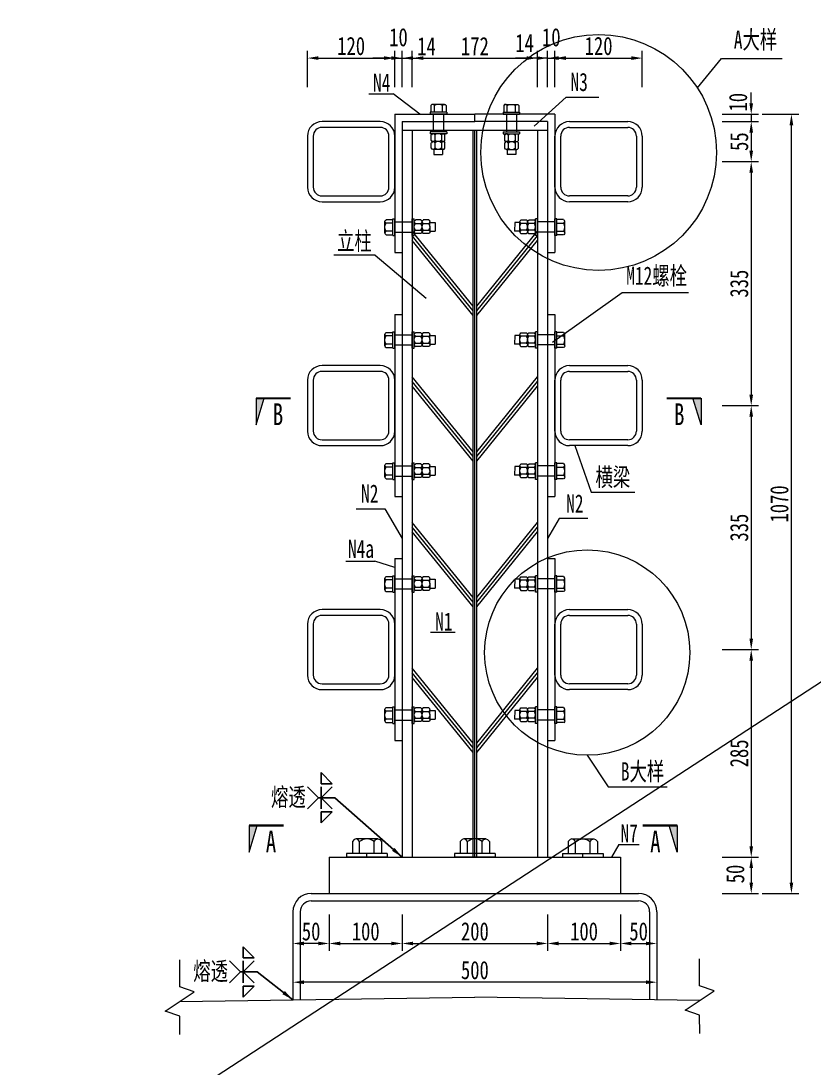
# Model space of a CAD drawing. Extents: x 98573 to 114325, y 0 to 100142.
# Drawn here: x 108116 to 109206, y 52742 to 54180 of the extents above; entities that cross this region are included whole.
import ezdxf
from ezdxf.enums import TextEntityAlignment as Align

# ---------------------------------------------------------------- set-up
doc = ezdxf.new("R2010")
doc.units = 0
doc.header["$MEASUREMENT"] = 0
doc.linetypes.add('DASHED', pattern=[0.75, 0.5, -0.25])
doc.layers.get('0').update_dxf_attribs({"lineweight": 13})
doc.layers.get('Defpoints').update_dxf_attribs({"color": 9, "lineweight": 5})
for name, color, linetype, lineweight in [('标注', 4, 'Continuous', 13), ('涪江 尺寸标注线', 4, 'Continuous', 13), ('涪江 钢板双线', 1, 'Continuous', 13), ('细线', 4, 'Continuous', 13), ('钢板双线', 1, 'Continuous', 13)]:
    doc.layers.add(name, color=color, linetype=linetype, lineweight=lineweight)
doc.layers.add('焊缝', color=7, linetype='Continuous')
doc.styles.get("Standard").update_dxf_attribs({"font": '仿宋_GB2312.ttf', "width": 0.75})
doc.dimstyles.new('0.1', dxfattribs={"dimscale": 0, "dimtxt": 2.5, "dimasz": 1.5, "dimexe": 1, "dimexo": 1, "dimgap": 0.4, "dimtad": 1, "dimdec": 1, "dimdsep": 46, "dimtxsty": 'Standard', "dimcen": 0.2, "dimclrd": 256, "dimclre": 256, "dimclrt": 256, "dimadec": 3, "dimazin": 2, "dimtfac": 1, "dimtdec": 1, "dimtmove": 2, "dimatfit": 3, "dimfxl": 4, "dimfxlon": 1, "dimtolj": 1, "dimtzin": 0, "dimlwd": -1, "dimlwe": -1, "dimarcsym": 0})

# ---------------------------------------------------------------- blocks, each defined once
blk = doc.blocks.new('m2')
at = {"layer": '钢板双线', "ltscale": 0.2}
for p, q in [((81098.7, 24802.8), (81096, 24802.8)), ((81098.7, 24802.8), (81098.7, 24780.1)), ((81074.4, 24797), (81067.4, 24797)), ((81122.7, 24798.2), (81098.7, 24798.2)), ((81074.5, 24785), (81067.5, 24785)), ((81098.7, 24780.1), (81096, 24780.1)), ((81122.7, 24784.2), (81098.7, 24784.2))]:
    blk.add_line(p, q, dxfattribs=at)
at = {"layer": '钢板双线'}
for p, q in [((81096, 24802.8), (81096, 24780.1)), ((81122.7, 24802.8), (81122.7, 24780.1)), ((81125.5, 24802.8), (81122.7, 24802.8)), ((81125.5, 24802.8), (81125.5, 24780.1)), ((81134.7, 24801.8), (81125.5, 24801.8)), ((81067.5, 24785), (81067.4, 24797)), ((81074.4, 24798), (81074.5, 24784)), ((81076.1, 24800.3), (81083.7, 24800.3)), ((81083.7, 24795.6), (81076.1, 24795.6)), ((81085.3, 24798), (81085.3, 24784)), ((81085.3, 24798), (81085.3, 24784)), ((81086.9, 24800.3), (81094.4, 24800.3)), ((81094.4, 24795.6), (81086.9, 24795.6)), ((81096, 24798), (81096.1, 24784)), ((81125.5, 24797.1), (81134.7, 24797.1)), ((81136.3, 24799.5), (81136.3, 24783.5)), ((81083.7, 24786.3), (81076.1, 24786.3)), ((81076.1, 24781.6), (81083.7, 24781.6)), ((81094.4, 24786.3), (81086.9, 24786.3)), ((81086.9, 24781.6), (81094.5, 24781.6)), ((81125.5, 24780.1), (81122.7, 24780.1)), ((81125.5, 24785.8), (81134.7, 24785.8)), ((81134.7, 24781.1), (81125.5, 24781.1))]:
    blk.add_line(p, q, dxfattribs=at)
for centre, major_axis, ratio, start_param, end_param in [((81121, 24799.5), (-15.4, 0), 0.341432, 2.680671, 3.602514), ((81089.8, 24791), (15.4, 0), 0.682865, 2.680671, 3.602514), ((81069.9, 24798), (15.4, 0), 0.341432, -0.460921, 0.460921), ((81100.6, 24791), (15.4, 0), 0.682865, 2.680671, 3.602514), ((81080.7, 24798), (15.4, 0), 0.341432, -0.460921, 0.460921), ((81089.8, 24784), (15.4, 0), 0.341432, 2.680671, 3.602514), ((81100.6, 24784), (15.4, 0), 0.341432, 2.680671, 3.602514)]:
    blk.add_ellipse(centre, major_axis=major_axis, ratio=ratio, start_param=start_param, end_param=end_param, dxfattribs=at)
at = {"layer": '钢板双线', "extrusion": (0, 0, -1)}
for centre, major_axis, ratio, start_param, end_param in [((81089.8, 24798), (-15.4, 0), 0.341432, -0.460921, 0.460921), ((81069.9, 24791), (-15.4, 0), 0.682865, 2.680671, 3.602514), ((81100.6, 24798), (-15.4, 0), 0.341432, -0.460921, 0.460921), ((81080.7, 24791), (-15.4, 0), 0.682865, 2.680671, 3.602514), ((81121, 24791.5), (15.4, 0), 0.829193, -0.460921, 0.460921), ((81069.9, 24784), (-15.4, 0), 0.341432, 2.680671, 3.602514), ((81080.7, 24784), (-15.4, 0), 0.341432, 2.680671, 3.602514), ((81121, 24783.5), (15.4, 0), 0.341432, -0.460921, 0.460921)]:
    blk.add_ellipse(centre, major_axis=major_axis, ratio=ratio, start_param=start_param, end_param=end_param, dxfattribs=at)
blk = doc.blocks.new('2')
blk.add_hatch(color=256).paths.add_polyline_path([(284.16, 510.9), (287.79, 509.77), (287.79, 510.9)])
for p, q in [((287.79, 510.9), (284.16, 510.9)), ((284.16, 510.9), (287.79, 509.77))]:
    blk.add_line(p, q)
at = {"const_width": 0.3}
blk.add_lwpolyline([(287.79, 506.15), (287.79, 510.9)], dxfattribs=at)
at = {"width": 0.7}
blk.add_attdef('A', text='', height=3.5, dxfattribs=at).set_placement((285.6, 507.89), align=Align.MIDDLE_CENTER)
blk = doc.blocks.new('*D576')
at = {"layer": 'Defpoints', "color": 0, "transparency": 16777216}
for p in [(108824.6, 54051.8), (108824.6, 54041.8), (109119.2, 54041.8)]:
    blk.add_point(p, dxfattribs=at)
at = {"layer": '标注', "color": 4, "transparency": 16777216}
for p, q in [((109119.2, 54066.8), (109119.2, 54081.8)), ((109119.2, 54051.8), (109119.2, 54041.8)), ((109119.2, 54026.8), (109119.2, 54011.8))]:
    blk.add_line(p, q, dxfattribs=at)
at = {"layer": '标注', "transparency": 16777216}
for p, q in [((109079.2, 54051.8), (109129.2, 54051.8)), ((109079.2, 54041.8), (109129.2, 54041.8))]:
    blk.add_line(p, q, dxfattribs=at)
at = {"layer": '标注', "color": 4, "transparency": 16777216}
for points in [[(109116.7, 54066.8), (109121.7, 54066.8), (109119.2, 54051.8)], [(109116.7, 54026.8), (109121.7, 54026.8), (109119.2, 54041.8)]]:
    blk.add_solid(points, dxfattribs=at)
at = {"layer": '标注', "transparency": 16777216, "insert": (109101.2, 54068.4), "char_height": 25, "attachment_point": 5, "rotation": 90}
blk.add_mtext('\\A1;10', dxfattribs=at)
blk = doc.blocks.new('*D424')
at = {"layer": 'Defpoints', "color": 0, "transparency": 16777216}
for p in [(108824.6, 54041.8), (108949.5, 53986.8), (109119.2, 53986.8)]:
    blk.add_point(p, dxfattribs=at)
at = {"layer": '标注', "transparency": 16777216}
for p, q in [((109079.2, 54041.8), (109129.2, 54041.8)), ((109079.2, 53986.8), (109129.2, 53986.8))]:
    blk.add_line(p, q, dxfattribs=at)
at = {"layer": '标注', "color": 4, "transparency": 16777216}
blk.add_line((109119.2, 54026.8), (109119.2, 54001.8), dxfattribs=at)
for points in [[(109116.7, 54026.8), (109121.7, 54026.8), (109119.2, 54041.8)], [(109116.7, 54001.8), (109121.7, 54001.8), (109119.2, 53986.8)]]:
    blk.add_solid(points, dxfattribs=at)
at = {"layer": '标注', "transparency": 16777216, "insert": (109102.7, 54014.3), "char_height": 25, "attachment_point": 5, "rotation": 90}
blk.add_mtext('\\A1;55', dxfattribs=at)
blk = doc.blocks.new('*D425')
at = {"layer": 'Defpoints', "color": 0, "transparency": 16777216}
for p in [(108949.5, 53986.8), (108949.5, 53651.8), (109119.2, 53651.8)]:
    blk.add_point(p, dxfattribs=at)
at = {"layer": '标注', "transparency": 16777216}
for p, q in [((109079.2, 53986.8), (109129.2, 53986.8)), ((109079.2, 53651.8), (109129.2, 53651.8))]:
    blk.add_line(p, q, dxfattribs=at)
at = {"layer": '标注', "color": 4, "transparency": 16777216}
blk.add_line((109119.2, 53971.8), (109119.2, 53666.8), dxfattribs=at)
for points in [[(109116.7, 53971.8), (109121.7, 53971.8), (109119.2, 53986.8)], [(109116.7, 53666.8), (109121.7, 53666.8), (109119.2, 53651.8)]]:
    blk.add_solid(points, dxfattribs=at)
at = {"layer": '标注', "transparency": 16777216, "insert": (109102.7, 53819.3), "char_height": 25, "attachment_point": 5, "rotation": 90}
blk.add_mtext('\\A1;335', dxfattribs=at)
blk = doc.blocks.new('*D426')
at = {"layer": 'Defpoints', "color": 0, "transparency": 16777216}
for p in [(108949.5, 53651.8), (108949.5, 53316.8), (109119.2, 53316.8)]:
    blk.add_point(p, dxfattribs=at)
at = {"layer": '标注', "transparency": 16777216}
for p, q in [((109079.2, 53651.8), (109129.2, 53651.8)), ((109079.2, 53316.8), (109129.2, 53316.8))]:
    blk.add_line(p, q, dxfattribs=at)
at = {"layer": '标注', "color": 4, "transparency": 16777216}
blk.add_line((109119.2, 53636.8), (109119.2, 53331.8), dxfattribs=at)
for points in [[(109116.7, 53636.8), (109121.7, 53636.8), (109119.2, 53651.8)], [(109116.7, 53331.8), (109121.7, 53331.8), (109119.2, 53316.8)]]:
    blk.add_solid(points, dxfattribs=at)
at = {"layer": '标注', "transparency": 16777216, "insert": (109102.7, 53484.3), "char_height": 25, "attachment_point": 5, "rotation": 90}
blk.add_mtext('\\A1;335', dxfattribs=at)
blk = doc.blocks.new('*D577')
at = {"layer": 'Defpoints', "color": 0, "transparency": 16777216}
for p in [(108949.5, 53316.8), (108908.7, 53031.8), (109119.2, 53031.8)]:
    blk.add_point(p, dxfattribs=at)
at = {"layer": '标注', "transparency": 16777216}
for p, q in [((109079.2, 53316.8), (109129.2, 53316.8)), ((109079.2, 53031.8), (109129.2, 53031.8))]:
    blk.add_line(p, q, dxfattribs=at)
at = {"layer": '标注', "color": 4, "transparency": 16777216}
blk.add_line((109119.2, 53301.8), (109119.2, 53046.8), dxfattribs=at)
for points in [[(109116.7, 53301.8), (109121.7, 53301.8), (109119.2, 53316.8)], [(109116.7, 53046.8), (109121.7, 53046.8), (109119.2, 53031.8)]]:
    blk.add_solid(points, dxfattribs=at)
at = {"layer": '标注', "transparency": 16777216, "insert": (109102.7, 53174.3), "char_height": 25, "attachment_point": 5, "rotation": 90}
blk.add_mtext('\\A1;285', dxfattribs=at)
blk = doc.blocks.new('*D578')
at = {"layer": 'Defpoints', "color": 0, "transparency": 16777216}
for p in [(108887.5, 53031.8), (108884.7, 52981.8), (109119.2, 52981.8)]:
    blk.add_point(p, dxfattribs=at)
at = {"layer": '标注', "transparency": 16777216}
for p, q in [((109079.2, 53031.8), (109129.2, 53031.8)), ((109079.2, 52981.8), (109129.2, 52981.8))]:
    blk.add_line(p, q, dxfattribs=at)
at = {"layer": '标注', "color": 4, "transparency": 16777216}
blk.add_line((109119.2, 53016.8), (109119.2, 52996.8), dxfattribs=at)
for points in [[(109116.7, 53016.8), (109121.7, 53016.8), (109119.2, 53031.8)], [(109116.7, 52996.8), (109121.7, 52996.8), (109119.2, 52981.8)]]:
    blk.add_solid(points, dxfattribs=at)
at = {"layer": '标注', "transparency": 16777216, "insert": (109097.3, 53008.7), "char_height": 25, "attachment_point": 5, "rotation": 90}
blk.add_mtext('\\A1;50', dxfattribs=at)
blk = doc.blocks.new('*D427')
at = {"layer": 'Defpoints', "color": 0, "transparency": 16777216}
for p in [(108539.5, 53001.8), (108639.5, 53001.8), (108639.5, 52913.3)]:
    blk.add_point(p, dxfattribs=at)
at = {"layer": '标注', "transparency": 16777216}
for p, q in [((108539.5, 52953.3), (108539.5, 52903.3)), ((108639.5, 52953.3), (108639.5, 52903.3))]:
    blk.add_line(p, q, dxfattribs=at)
at = {"layer": '标注', "color": 4, "transparency": 16777216}
blk.add_line((108554.5, 52913.3), (108624.5, 52913.3), dxfattribs=at)
for points in [[(108554.5, 52915.8), (108554.5, 52910.8), (108539.5, 52913.3)], [(108624.5, 52915.8), (108624.5, 52910.8), (108639.5, 52913.3)]]:
    blk.add_solid(points, dxfattribs=at)
at = {"layer": '标注', "transparency": 16777216, "insert": (108589.5, 52929.8), "char_height": 25, "attachment_point": 5}
blk.add_mtext('\\A1;100', dxfattribs=at)
blk = doc.blocks.new('*D428')
at = {"layer": 'Defpoints', "color": 0, "transparency": 16777216}
for p in [(108639.5, 53001.8), (108839.5, 53001.8), (108839.5, 52913.3)]:
    blk.add_point(p, dxfattribs=at)
at = {"layer": '标注', "transparency": 16777216}
for p, q in [((108639.5, 52953.3), (108639.5, 52903.3)), ((108839.5, 52953.3), (108839.5, 52903.3))]:
    blk.add_line(p, q, dxfattribs=at)
at = {"layer": '标注', "color": 4, "transparency": 16777216}
blk.add_line((108654.5, 52913.3), (108824.5, 52913.3), dxfattribs=at)
for points in [[(108654.5, 52915.8), (108654.5, 52910.8), (108639.5, 52913.3)], [(108824.5, 52915.8), (108824.5, 52910.8), (108839.5, 52913.3)]]:
    blk.add_solid(points, dxfattribs=at)
at = {"layer": '标注', "transparency": 16777216, "insert": (108739.5, 52929.8), "char_height": 25, "attachment_point": 5}
blk.add_mtext('\\A1;200', dxfattribs=at)
blk = doc.blocks.new('*D429')
at = {"layer": 'Defpoints', "color": 0, "transparency": 16777216}
for p in [(108839.5, 53001.8), (108939.5, 53001.8), (108939.5, 52913.3)]:
    blk.add_point(p, dxfattribs=at)
at = {"layer": '标注', "transparency": 16777216}
for p, q in [((108839.5, 52953.3), (108839.5, 52903.3)), ((108939.5, 52953.3), (108939.5, 52903.3))]:
    blk.add_line(p, q, dxfattribs=at)
at = {"layer": '标注', "color": 4, "transparency": 16777216}
blk.add_line((108854.5, 52913.3), (108924.5, 52913.3), dxfattribs=at)
for points in [[(108854.5, 52915.8), (108854.5, 52910.8), (108839.5, 52913.3)], [(108924.5, 52915.8), (108924.5, 52910.8), (108939.5, 52913.3)]]:
    blk.add_solid(points, dxfattribs=at)
at = {"layer": '标注', "transparency": 16777216, "insert": (108889.5, 52929.8), "char_height": 25, "attachment_point": 5}
blk.add_mtext('\\A1;100', dxfattribs=at)
blk = doc.blocks.new('*D430')
at = {"layer": 'Defpoints', "color": 0, "transparency": 16777216}
for p in [(108489.5, 52956.8), (108989.5, 52956.8), (108489.5, 52860.1)]:
    blk.add_point(p, dxfattribs=at)
at = {"layer": '标注', "transparency": 16777216}
for p, q in [((108489.5, 52900.1), (108489.5, 52850.1)), ((108989.5, 52900.1), (108989.5, 52850.1))]:
    blk.add_line(p, q, dxfattribs=at)
at = {"layer": '标注', "color": 4, "transparency": 16777216}
blk.add_line((108974.5, 52860.1), (108504.5, 52860.1), dxfattribs=at)
for points in [[(108504.5, 52862.6), (108504.5, 52857.6), (108489.5, 52860.1)], [(108974.5, 52862.6), (108974.5, 52857.6), (108989.5, 52860.1)]]:
    blk.add_solid(points, dxfattribs=at)
at = {"layer": '标注', "transparency": 16777216, "insert": (108739.5, 52876.6), "char_height": 25, "attachment_point": 5}
blk.add_mtext('\\A1;500', dxfattribs=at)
blk = doc.blocks.new('*D431')
at = {"layer": 'Defpoints', "color": 0, "transparency": 16777216}
for p in [(108629.5, 54129), (108509.5, 53995.6), (108629.5, 53995.6)]:
    blk.add_point(p, dxfattribs=at)
at = {"layer": '标注', "transparency": 16777216}
for p, q in [((108509.5, 54089), (108509.5, 54139)), ((108629.5, 54089), (108629.5, 54139))]:
    blk.add_line(p, q, dxfattribs=at)
at = {"layer": '标注', "color": 4, "transparency": 16777216}
blk.add_line((108524.5, 54129), (108614.5, 54129), dxfattribs=at)
for points in [[(108524.5, 54131.5), (108524.5, 54126.5), (108509.5, 54129)], [(108614.5, 54131.5), (108614.5, 54126.5), (108629.5, 54129)]]:
    blk.add_solid(points, dxfattribs=at)
at = {"layer": '标注', "transparency": 16777216, "insert": (108569.5, 54145.5), "char_height": 25, "attachment_point": 5}
blk.add_mtext('\\A1;120', dxfattribs=at)
blk = doc.blocks.new('*D432')
at = {"layer": 'Defpoints', "color": 0, "transparency": 16777216}
for p in [(108639.5, 54129), (108629.5, 53995.6), (108639.5, 53995.6)]:
    blk.add_point(p, dxfattribs=at)
at = {"layer": '标注', "transparency": 16777216}
for p, q in [((108629.5, 54089), (108629.5, 54139)), ((108639.5, 54089), (108639.5, 54139))]:
    blk.add_line(p, q, dxfattribs=at)
at = {"layer": '标注', "color": 4, "transparency": 16777216}
for p, q in [((108614.5, 54129), (108599.5, 54129)), ((108629.5, 54129), (108639.5, 54129)), ((108654.5, 54129), (108669.5, 54129))]:
    blk.add_line(p, q, dxfattribs=at)
for points in [[(108614.5, 54131.5), (108614.5, 54126.5), (108629.5, 54129)], [(108654.5, 54131.5), (108654.5, 54126.5), (108639.5, 54129)]]:
    blk.add_solid(points, dxfattribs=at)
at = {"layer": '标注', "transparency": 16777216, "insert": (108634.5, 54157.5), "char_height": 25, "attachment_point": 5}
blk.add_mtext('\\A1;10', dxfattribs=at)
blk = doc.blocks.new('*D433')
at = {"layer": 'Defpoints', "color": 0, "transparency": 16777216}
for p in [(108653.5, 54129), (108639.5, 53995.6), (108653.5, 53995.6)]:
    blk.add_point(p, dxfattribs=at)
at = {"layer": '标注', "transparency": 16777216}
for p, q in [((108639.5, 54089), (108639.5, 54139)), ((108653.5, 54089), (108653.5, 54139))]:
    blk.add_line(p, q, dxfattribs=at)
at = {"layer": '标注', "color": 4, "transparency": 16777216}
for p, q in [((108624.5, 54129), (108609.5, 54129)), ((108639.5, 54129), (108653.5, 54129)), ((108668.5, 54129), (108683.5, 54129))]:
    blk.add_line(p, q, dxfattribs=at)
for points in [[(108624.5, 54131.5), (108624.5, 54126.5), (108639.5, 54129)], [(108668.5, 54131.5), (108668.5, 54126.5), (108653.5, 54129)]]:
    blk.add_solid(points, dxfattribs=at)
at = {"layer": '标注', "transparency": 16777216, "insert": (108673.1, 54145.4), "char_height": 25, "attachment_point": 5}
blk.add_mtext('\\A1;14', dxfattribs=at)
blk = doc.blocks.new('*D579')
at = {"layer": 'Defpoints', "color": 0, "transparency": 16777216}
for p in [(108825.5, 54129), (108653.5, 53995.6), (108825.5, 53995.6)]:
    blk.add_point(p, dxfattribs=at)
at = {"layer": '标注', "transparency": 16777216}
for p, q in [((108653.5, 54089), (108653.5, 54139)), ((108825.5, 54089), (108825.5, 54139))]:
    blk.add_line(p, q, dxfattribs=at)
at = {"layer": '标注', "color": 4, "transparency": 16777216}
blk.add_line((108668.5, 54129), (108810.5, 54129), dxfattribs=at)
for points in [[(108668.5, 54131.5), (108668.5, 54126.5), (108653.5, 54129)], [(108810.5, 54131.5), (108810.5, 54126.5), (108825.5, 54129)]]:
    blk.add_solid(points, dxfattribs=at)
at = {"layer": '标注', "transparency": 16777216, "insert": (108739.5, 54145.5), "char_height": 25, "attachment_point": 5}
blk.add_mtext('\\A1;172', dxfattribs=at)
blk = doc.blocks.new('*D580')
at = {"layer": 'Defpoints', "color": 0, "transparency": 16777216}
for p in [(108825.5, 54129), (108825.5, 54014.4), (108839.5, 54014.4)]:
    blk.add_point(p, dxfattribs=at)
at = {"layer": '标注', "transparency": 16777216}
for p, q in [((108825.5, 54089), (108825.5, 54139)), ((108839.5, 54089), (108839.5, 54139))]:
    blk.add_line(p, q, dxfattribs=at)
at = {"layer": '标注', "color": 4, "transparency": 16777216}
for p, q in [((108810.5, 54129), (108795.5, 54129)), ((108839.5, 54129), (108825.5, 54129)), ((108854.5, 54129), (108869.5, 54129))]:
    blk.add_line(p, q, dxfattribs=at)
for points in [[(108810.5, 54131.5), (108810.5, 54126.5), (108825.5, 54129)], [(108854.5, 54131.5), (108854.5, 54126.5), (108839.5, 54129)]]:
    blk.add_solid(points, dxfattribs=at)
at = {"layer": '标注', "transparency": 16777216, "insert": (108807.8, 54149.7), "char_height": 25, "attachment_point": 5}
blk.add_mtext('\\A1;14', dxfattribs=at)
blk = doc.blocks.new('*D581')
at = {"layer": 'Defpoints', "color": 0, "transparency": 16777216}
for p in [(108849.5, 54129), (108839.5, 54000.3), (108849.5, 54000.3)]:
    blk.add_point(p, dxfattribs=at)
at = {"layer": '标注', "transparency": 16777216}
for p, q in [((108839.5, 54089), (108839.5, 54139)), ((108849.5, 54089), (108849.5, 54139))]:
    blk.add_line(p, q, dxfattribs=at)
at = {"layer": '标注', "color": 4, "transparency": 16777216}
for p, q in [((108824.5, 54129), (108809.5, 54129)), ((108839.5, 54129), (108849.5, 54129)), ((108864.5, 54129), (108879.5, 54129))]:
    blk.add_line(p, q, dxfattribs=at)
for points in [[(108824.5, 54131.5), (108824.5, 54126.5), (108839.5, 54129)], [(108864.5, 54131.5), (108864.5, 54126.5), (108849.5, 54129)]]:
    blk.add_solid(points, dxfattribs=at)
at = {"layer": '标注', "transparency": 16777216, "insert": (108844.5, 54157.5), "char_height": 25, "attachment_point": 5}
blk.add_mtext('\\A1;10', dxfattribs=at)
blk = doc.blocks.new('*D434')
at = {"layer": 'Defpoints', "color": 0, "transparency": 16777216}
for p in [(108969.5, 54129), (108849.5, 54000.3), (108969.5, 54000.3)]:
    blk.add_point(p, dxfattribs=at)
at = {"layer": '标注', "transparency": 16777216}
for p, q in [((108849.5, 54089), (108849.5, 54139)), ((108969.5, 54089), (108969.5, 54139))]:
    blk.add_line(p, q, dxfattribs=at)
at = {"layer": '标注', "color": 4, "transparency": 16777216}
blk.add_line((108864.5, 54129), (108954.5, 54129), dxfattribs=at)
for points in [[(108864.5, 54131.5), (108864.5, 54126.5), (108849.5, 54129)], [(108954.5, 54131.5), (108954.5, 54126.5), (108969.5, 54129)]]:
    blk.add_solid(points, dxfattribs=at)
at = {"layer": '标注', "transparency": 16777216, "insert": (108909.5, 54145.5), "char_height": 25, "attachment_point": 5}
blk.add_mtext('\\A1;120', dxfattribs=at)
blk = doc.blocks.new('*D457')
at = {"layer": 'Defpoints', "color": 0, "transparency": 16777216}
for p in [(108824.6, 54051.8), (109174.4, 54051.8), (108939.5, 52981.8)]:
    blk.add_point(p, dxfattribs=at)
at = {"layer": '标注', "transparency": 16777216}
for p, q in [((109134.4, 54051.8), (109184.4, 54051.8)), ((109134.4, 52981.8), (109184.4, 52981.8))]:
    blk.add_line(p, q, dxfattribs=at)
at = {"layer": '标注', "color": 4, "transparency": 16777216}
blk.add_line((109174.4, 52996.8), (109174.4, 54036.8), dxfattribs=at)
for points in [[(109171.9, 54036.8), (109176.9, 54036.8), (109174.4, 54051.8)], [(109171.9, 52996.8), (109176.9, 52996.8), (109174.4, 52981.8)]]:
    blk.add_solid(points, dxfattribs=at)
at = {"layer": '标注', "transparency": 16777216, "insert": (109157.9, 53516.8), "char_height": 25, "attachment_point": 5, "rotation": 90}
blk.add_mtext('\\A1;1070', dxfattribs=at)
blk = doc.blocks.new('*D625')
at = {"layer": 'Defpoints', "color": 0, "transparency": 16777216}
for p in [(108539.5, 53006.8), (108489.5, 52934.5), (108489.5, 52913.3)]:
    blk.add_point(p, dxfattribs=at)
at = {"layer": '标注', "transparency": 16777216}
for p, q in [((108539.5, 52953.3), (108539.5, 52903.3)), ((108489.5, 52924.5), (108489.5, 52903.3))]:
    blk.add_line(p, q, dxfattribs=at)
at = {"layer": '标注', "color": 4, "transparency": 16777216}
blk.add_line((108524.5, 52913.3), (108504.5, 52913.3), dxfattribs=at)
for points in [[(108504.5, 52915.8), (108504.5, 52910.8), (108489.5, 52913.3)], [(108524.5, 52915.8), (108524.5, 52910.8), (108539.5, 52913.3)]]:
    blk.add_solid(points, dxfattribs=at)
at = {"layer": '标注', "transparency": 16777216, "insert": (108514.5, 52929.8), "char_height": 25, "attachment_point": 5}
blk.add_mtext('\\A1;50', dxfattribs=at)
blk = doc.blocks.new('*D626')
at = {"layer": 'Defpoints', "color": 0, "transparency": 16777216}
for p in [(108939.5, 52981.8), (108989.5, 52940.7), (108989.5, 52913.3)]:
    blk.add_point(p, dxfattribs=at)
at = {"layer": '标注', "transparency": 16777216}
for p, q in [((108939.5, 52953.3), (108939.5, 52903.3)), ((108989.5, 52930.7), (108989.5, 52903.3))]:
    blk.add_line(p, q, dxfattribs=at)
at = {"layer": '标注', "color": 4, "transparency": 16777216}
blk.add_line((108954.5, 52913.3), (108974.5, 52913.3), dxfattribs=at)
for points in [[(108954.5, 52915.8), (108954.5, 52910.8), (108939.5, 52913.3)], [(108974.5, 52915.8), (108974.5, 52910.8), (108989.5, 52913.3)]]:
    blk.add_solid(points, dxfattribs=at)
at = {"layer": '标注', "transparency": 16777216, "insert": (108964.5, 52929.8), "char_height": 25, "attachment_point": 5}
blk.add_mtext('\\A1;50', dxfattribs=at)
blk = doc.blocks.new('ls')
at = {"color": 4}
blk.add_line((0, 0), (0, 5), dxfattribs=at)
at = {"layer": '涪江 钢板双线', "color": 4}
for p, q in [((-20, 21.6), (-20, 5)), ((-15, 25), (15, 25)), ((-10, 5), (-10, 21.6)), ((10, 5), (10, 21.6)), ((20, 21.6), (20, 5)), ((-28, 5), (28, 5)), ((-28, 5), (-28, 0)), ((-28, 0), (28, 0)), ((-18.7, 5), (18.7, 5)), ((-14, 5), (14, 5)), ((28, 5), (28, 0))]:
    blk.add_line(p, q, dxfattribs=at)
blk.add_ellipse((-15, -7.9), major_axis=(0, 32.9), ratio=0.341432, start_param=-0.460921, end_param=0.460921, dxfattribs=at)
at = {"layer": '涪江 钢板双线', "color": 4, "extrusion": (0, 0, -1)}
for centre, ratio in [((0, -7.9), 0.682865), ((15, -7.9), 0.341432)]:
    blk.add_ellipse(centre, major_axis=(0, 32.9), ratio=ratio, start_param=-0.460921, end_param=0.460921, dxfattribs=at)

msp = doc.modelspace()

# ---------------------------------------------------------------- linework, layer by layer
at = {"color": 1}
for p, q in [((108629.49554, 54051.83899), (108739.49554, 54051.83899)), ((108629.49554, 54051.83899), (108629.49554, 53861.83899)), ((108849.49554, 54051.83899), (108739.49554, 54051.83899)), ((108739.49554, 54041.83899), (108739.49554, 54051.83899)), ((108849.49554, 54051.83899), (108849.49554, 53861.83899)), ((108609.49554, 54041.83899), (108529.49554, 54041.83899)), ((108609.49554, 54033.83899), (108529.49554, 54033.83899)), ((108639.49554, 54041.83899), (108739.49554, 54041.83899)), ((108639.49554, 54041.83899), (108639.49554, 53031.83899)), ((108839.49554, 54041.83899), (108739.49554, 54041.83899)), ((108839.49554, 54041.83899), (108839.49554, 53031.83899)), ((108869.49554, 54041.83899), (108949.49554, 54041.83899)), ((108869.49554, 54033.83899), (108949.49554, 54033.83899)), ((108509.49554, 54021.83899), (108509.49554, 53951.83899)), ((108517.49554, 54021.83899), (108517.49554, 53951.83899)), ((108621.49554, 53951.83899), (108621.49554, 54021.83899)), ((108629.49554, 53951.83899), (108629.49554, 54021.83899)), ((108639.49554, 54029.83899), (108839.49554, 54029.83899)), ((108653.49554, 54029.83899), (108653.49554, 53031.83899)), ((108736.99554, 53031.83899), (108736.99554, 54029.83899)), ((108741.99554, 53031.83899), (108741.99554, 54029.83899)), ((108825.49554, 54029.83899), (108825.49554, 53031.83899)), ((108849.49554, 53951.83899), (108849.49554, 54021.83899)), ((108857.49554, 53951.83899), (108857.49554, 54021.83899)), ((108961.49554, 54021.83899), (108961.49554, 53951.83899)), ((108969.49554, 54021.83899), (108969.49554, 53951.83899)), ((108529.49554, 53939.83899), (108609.49554, 53939.83899)), ((108529.49554, 53931.83899), (108609.49554, 53931.83899)), ((108949.49554, 53939.83899), (108869.49554, 53939.83899)), ((108949.49554, 53931.83899), (108869.49554, 53931.83899)), ((108736.99554, 53788.19506), (108653.49554, 53891.30897)), ((108741.99554, 53788.19506), (108825.49554, 53891.30897)), ((108736.99554, 53775.48293), (108653.49554, 53878.59684)), ((108741.99554, 53775.48293), (108825.49554, 53878.59684)), ((108629.49554, 53861.83899), (108639.49554, 53861.83899)), ((108839.49554, 53861.83899), (108849.49554, 53861.83899)), ((108629.49554, 53776.83899), (108629.49554, 53526.83899)), ((108629.49554, 53776.83899), (108639.49554, 53776.83899)), ((108839.49554, 53776.83899), (108849.49554, 53776.83899)), ((108849.49554, 53776.83899), (108849.49554, 53526.83899)), ((108609.49554, 53706.83899), (108529.49554, 53706.83899)), ((108869.49554, 53706.83899), (108949.49554, 53706.83899)), ((108509.49554, 53686.83899), (108509.49554, 53616.83899)), ((108517.49554, 53686.83899), (108517.49554, 53616.83899)), ((108609.49554, 53698.83899), (108529.49554, 53698.83899)), ((108621.49554, 53616.83899), (108621.49554, 53686.83899)), ((108629.49554, 53616.83899), (108629.49554, 53686.83899)), ((108736.99554, 53588.19506), (108653.49554, 53691.30897)), ((108741.99554, 53588.19506), (108825.49554, 53691.30897)), ((108849.49554, 53616.83899), (108849.49554, 53686.83899)), ((108857.49554, 53616.83899), (108857.49554, 53686.83899)), ((108869.49554, 53698.83899), (108949.49554, 53698.83899)), ((108961.49554, 53686.83899), (108961.49554, 53616.83899)), ((108969.49554, 53686.83899), (108969.49554, 53616.83899)), ((108736.99554, 53575.48293), (108653.49554, 53678.59684)), ((108741.99554, 53575.48293), (108825.49554, 53678.59684)), ((108529.49554, 53604.83899), (108609.49554, 53604.83899)), ((108949.49554, 53604.83899), (108869.49554, 53604.83899)), ((108529.49554, 53596.83899), (108609.49554, 53596.83899)), ((108949.49554, 53596.83899), (108869.49554, 53596.83899)), ((108629.49554, 53526.83899), (108639.49554, 53526.83899)), ((108839.49554, 53526.83899), (108849.49554, 53526.83899)), ((108736.99554, 53388.19506), (108653.49554, 53491.30897)), ((108741.99554, 53388.19506), (108825.49554, 53491.30897)), ((108736.99554, 53375.48293), (108653.49554, 53478.59684)), ((108741.99554, 53375.48293), (108825.49554, 53478.59684)), ((108629.49554, 53441.83899), (108629.49554, 53191.83899)), ((108629.49554, 53441.83899), (108639.49554, 53441.83899)), ((108839.49554, 53441.83899), (108849.49554, 53441.83899)), ((108849.49554, 53441.83899), (108849.49554, 53191.83899)), ((108609.49554, 53371.83899), (108529.49554, 53371.83899)), ((108869.49554, 53371.83899), (108949.49554, 53371.83899)), ((108609.49554, 53363.83899), (108529.49554, 53363.83899)), ((108869.49554, 53363.83899), (108949.49554, 53363.83899)), ((108509.49554, 53351.83899), (108509.49554, 53281.83899)), ((108517.49554, 53351.83899), (108517.49554, 53281.83899)), ((108621.49554, 53281.83899), (108621.49554, 53351.83899)), ((108629.49554, 53281.83899), (108629.49554, 53351.83899)), ((108849.49554, 53281.83899), (108849.49554, 53351.83899)), ((108857.49554, 53281.83899), (108857.49554, 53351.83899)), ((108961.49554, 53351.83899), (108961.49554, 53281.83899)), ((108969.49554, 53351.83899), (108969.49554, 53281.83899)), ((108736.99554, 53188.19506), (108653.49554, 53291.30897)), ((108741.99554, 53188.19506), (108825.49554, 53291.30897)), ((108529.49554, 53269.83899), (108609.49554, 53269.83899)), ((108736.99554, 53175.48293), (108653.49554, 53278.59684)), ((108741.99554, 53175.48293), (108825.49554, 53278.59684)), ((108949.49554, 53269.83899), (108869.49554, 53269.83899)), ((108529.49554, 53261.83899), (108609.49554, 53261.83899)), ((108949.49554, 53261.83899), (108869.49554, 53261.83899)), ((108629.49554, 53191.83899), (108639.49554, 53191.83899)), ((108839.49554, 53191.83899), (108849.49554, 53191.83899)), ((108539.49554, 53031.83899), (108939.49554, 53031.83899)), ((108539.49554, 53031.83899), (108539.49554, 52981.83899)), ((108539.49554, 53031.83899), (108539.49554, 52981.83899)), ((108939.49554, 53031.83899), (108939.49554, 52981.83899)), ((108514.49522, 52981.83899), (108964.49544, 52981.83899)), ((108514.49527, 52971.83899), (108964.49544, 52971.83899)), ((108489.49544, 52956.83899), (108489.49544, 52835.9212)), ((108499.49544, 52956.83899), (108499.49544, 52835.9212)), ((108979.49544, 52956.83899), (108979.49544, 52835.9212)), ((108989.49544, 52956.83899), (108989.49544, 52835.9212))]:
    msp.add_line(p, q, dxfattribs=at)
for p in [(108333.91832, 52833.58754), (109048.25263, 52835.03984)]:
    msp.add_line(p, (108739.49544, 52839.6712))
for centre, radius, start, end in [((108529.49554, 54021.83899), 20, 90, 180), ((108529.49554, 54021.83899), 12, 90, 180), ((108609.49554, 54021.83899), 20, 360, 90), ((108609.49554, 54021.83899), 12, 360, 90), ((108869.49554, 54021.83899), 20, 90, 180), ((108869.49554, 54021.83899), 12, 90, 180), ((108949.49554, 54021.83899), 20, 0, 90), ((108949.49554, 54021.83899), 12, 0, 90), ((108529.49554, 53951.83899), 20, 180, 270), ((108529.49554, 53951.83899), 12, 180, 270), ((108609.49554, 53951.83899), 20, 270, 360), ((108609.49554, 53951.83899), 12, 270, 360), ((108869.49554, 53951.83899), 20, 180, 270), ((108869.49554, 53951.83899), 12, 180, 270), ((108949.49554, 53951.83899), 20, 270, 0), ((108949.49554, 53951.83899), 12, 270, 0), ((108529.49554, 53686.83899), 20, 90, 180), ((108609.49554, 53686.83899), 20, 360, 90), ((108869.49554, 53686.83899), 20, 90, 180), ((108949.49554, 53686.83899), 20, 0, 90), ((108529.49554, 53686.83899), 12, 90, 180), ((108609.49554, 53686.83899), 12, 360, 90), ((108869.49554, 53686.83899), 12, 90, 180), ((108949.49554, 53686.83899), 12, 0, 90), ((108529.49554, 53616.83899), 20, 180, 270), ((108529.49554, 53616.83899), 12, 180, 270), ((108609.49554, 53616.83899), 20, 270, 360), ((108609.49554, 53616.83899), 12, 270, 360), ((108869.49554, 53616.83899), 20, 180, 270), ((108869.49554, 53616.83899), 12, 180, 270), ((108949.49554, 53616.83899), 20, 270, 0), ((108949.49554, 53616.83899), 12, 270, 0), ((108529.49554, 53351.83899), 20, 90, 180), ((108609.49554, 53351.83899), 20, 360, 90), ((108869.49554, 53351.83899), 20, 90, 180), ((108949.49554, 53351.83899), 20, 0, 90), ((108529.49554, 53351.83899), 12, 90, 180), ((108609.49554, 53351.83899), 12, 360, 90), ((108869.49554, 53351.83899), 12, 90, 180), ((108949.49554, 53351.83899), 12, 0, 90), ((108529.49554, 53281.83899), 20, 180, 270), ((108529.49554, 53281.83899), 12, 180, 270), ((108609.49554, 53281.83899), 20, 270, 360), ((108609.49554, 53281.83899), 12, 270, 360), ((108869.49554, 53281.83899), 20, 180, 270), ((108869.49554, 53281.83899), 12, 180, 270), ((108949.49554, 53281.83899), 20, 270, 0), ((108949.49554, 53281.83899), 12, 270, 0), ((108514.49544, 52956.83899), 25, 90, 180), ((108514.49544, 52956.83899), 15, 90, 180), ((108964.49544, 52956.83899), 25, 360, 90), ((108964.49544, 52956.83899), 15, 360, 90)]:
    msp.add_arc(centre, radius, start, end, dxfattribs=at)
at = {"layer": 'Defpoints'}
for p, q in [((108739.49554, 53031.83899), (108739.49554, 54029.83899)), ((108736.99554, 53781.83899), (108653.49554, 53884.95291)), ((108741.99554, 53781.83899), (108825.49554, 53884.95291)), ((108736.99554, 53581.83899), (108653.49554, 53684.95291)), ((108741.99554, 53581.83899), (108825.49554, 53684.95291)), ((108736.99554, 53381.83899), (108653.49554, 53484.95291)), ((108741.99554, 53381.83899), (108825.49554, 53484.95291)), ((108736.99554, 53181.83899), (108653.49554, 53284.95291)), ((108741.99554, 53181.83899), (108825.49554, 53284.95291))]:
    msp.add_line(p, q, dxfattribs=at)
at = {"layer": '标注'}
msp.add_line((112815.95382, 55620.37259), (98573.01049, 46332.42017), dxfattribs=at)
msp.add_circle((108909.59555, 53999.48655), 161.96784, dxfattribs=at)
at = {"layer": '涪江 尺寸标注线'}
for points in [[(108334.02396, 52788.31891), (108333.91832, 52813.58754), (108313.91791, 52820.25422), (108353.91874, 52846.92087), (108333.91832, 52853.58754), (108333.91832, 52890.68734)], [(109048.35827, 52789.77121), (109048.25263, 52815.03984), (109028.25221, 52821.70652), (109068.25305, 52848.37317), (109048.25263, 52855.03984), (109048.25263, 52892.13964)]]:
    msp.add_lwpolyline(points, dxfattribs=at)
at = {"layer": '焊缝', "color": 4}
for p, q in [((108528.16016, 53132.71946), (108528.16016, 53147.83944)), ((108543.28015, 53132.71946), (108528.16016, 53147.83944)), ((108524.42199, 53113.27948), (108509.302, 53128.39946)), ((108543.28015, 53132.71946), (108528.16016, 53132.71946)), ((108528.16016, 53113.27948), (108543.28015, 53128.39946)), ((108528.16016, 53128.39946), (108528.16016, 53098.15949)), ((108524.42199, 53113.27948), (108509.302, 53098.15949)), ((108547.1151, 53113.27948), (108524.42199, 53113.27948)), ((108528.16016, 53113.27948), (108543.28015, 53098.15949)), ((108639.49554, 53031.83899), (108547.1151, 53113.27948)), ((108528.16016, 53093.8395), (108528.16016, 53078.71951)), ((108543.28015, 53093.8395), (108528.16016, 53093.8395)), ((108543.28015, 53093.8395), (108528.16016, 53078.71951)), ((108421.33687, 52893.6438), (108421.33687, 52908.76379)), ((108436.45685, 52893.6438), (108421.33687, 52908.76379)), ((108417.59869, 52874.20382), (108402.47871, 52889.32381)), ((108436.45685, 52893.6438), (108421.33687, 52893.6438)), ((108421.33687, 52874.20382), (108436.45685, 52889.32381)), ((108421.33687, 52889.32381), (108421.33687, 52859.08384)), ((108417.59869, 52874.20382), (108402.47871, 52859.08384)), ((108440.2918, 52874.20382), (108417.59869, 52874.20382)), ((108421.33687, 52874.20382), (108436.45685, 52859.08384)), ((108489.49544, 52835.9212), (108440.2918, 52874.20382)), ((108421.33687, 52854.76384), (108421.33687, 52839.64386)), ((108436.45685, 52854.76384), (108421.33687, 52854.76384)), ((108436.45685, 52854.76384), (108421.33687, 52839.64386))]:
    msp.add_line(p, q, dxfattribs=at)
for points in [[(108625.55801, 53040.52661), (108629.129, 53044.57729), (108639.49554, 53031.83899)], [(108475.0516, 52843.73818), (108478.36759, 52848.00013), (108489.49544, 52835.9212)]]:
    msp.add_solid(points, dxfattribs=at)
at = {"layer": '细线', "ltscale": 100, "extrusion": (0, 0, -1)}
for p, q in [((108593.73983, 54079.93938), (108627.21602, 54079.93938)), ((108663.86422, 54051.83899), (108627.21602, 54079.93938)), ((108877.04263, 53596.83899), (108899.31562, 53533.18643)), ((108562.01118, 53438.44193), (108601.9529, 53438.44193)), ((108629.49554, 53429.41491), (108601.9529, 53438.44193))]:
    msp.add_line(p, q, dxfattribs=at)
at = {"layer": '细线'}
for p, q in [((108865.06449, 54075.49218), (108821.16398, 54035.70965)), ((108865.06449, 54075.49218), (108909.93143, 54075.49218)), ((108602.43971, 53858.3155), (108545.50031, 53858.3155)), ((108602.43971, 53858.3155), (108672.71427, 53799.37489)), ((108576.35207, 53510.2392), (108615.78884, 53510.2392)), ((108615.78884, 53510.2392), (108639.49554, 53469.46013)), ((108855.28634, 53496.62266), (108839.49554, 53469.46013)), ((108894.72311, 53496.62266), (108855.28634, 53496.62266)), ((108712.21851, 53340.20895), (108678.65944, 53340.20895)), ((108937.46911, 53049.04123), (108927.00598, 53031.83899)), ((108937.46911, 53049.04123), (108965.09901, 53049.04123))]:
    msp.add_line(p, q, dxfattribs=at)
at = {"layer": '细线', "ltscale": 100}
msp.add_line((108899.31562, 53533.18643), (108959.12669, 53533.18643), dxfattribs=at)
at = {"layer": '细线', "ltscale": 100, "extrusion": (0, 0, -1)}
for points in [[(-109045.15112, 54088.13343), (-109078.37217, 54128.35179), (-109161.74407, 54128.35179)], [(-108846.05405, 53738.73853), (-108941.89532, 53807.36564), (-109033.22619, 53807.36564)], [(-108893.83261, 53171.78478), (-108922.74007, 53128.31747), (-109003.67974, 53128.31747)]]:
    msp.add_lwpolyline(points, dxfattribs=at)
at = {"layer": '细线', "ltscale": 100}
msp.add_circle((108893.83261, 53312.75448), 140.9697, dxfattribs=at)

# ---------------------------------------------------------------- block references
ref = msp.add_blockref('2', (113547.91713, 50784.00132), dxfattribs=dict(xscale=10, yscale=10, zscale=10, rotation=90))
ref.add_attrib('A', 'B', dxfattribs={"height": 30, "width": 0.7}).set_placement((108469.01387, 53639.98299), align=Align.MIDDLE_CENTER)
ref = msp.add_blockref('2', (103941.34977, 50784.00132), dxfattribs=dict(xscale=-10, yscale=10, zscale=10, rotation=270))
ref.add_attrib('A', 'B', dxfattribs={"height": 30, "width": 0.7}).set_placement((109020.25302, 53639.98299), align=Align.MIDDLE_CENTER)
ref = msp.add_blockref('2', (113538.28318, 50197.27487), dxfattribs=dict(xscale=10, yscale=10, zscale=10, rotation=90))
ref.add_attrib('A', 'A', dxfattribs={"height": 30, "width": 0.7}).set_placement((108459.37992, 53053.25653), align=Align.MIDDLE_CENTER)
ref = msp.add_blockref('2', (103908.572, 50197.27487), dxfattribs=dict(xscale=-10, yscale=10, zscale=10, rotation=270))
ref.add_attrib('A', 'A', dxfattribs={"height": 30, "width": 0.7}).set_placement((108987.47525, 53053.25653), align=Align.MIDDLE_CENTER)
at = {"color": 3, "xscale": -1}
for p in [(108591.17621, 53031.83899), (108739.49554, 53031.83899)]:
    msp.add_blockref('ls', p, dxfattribs=at)
at = {"color": 3}
msp.add_blockref('ls', (108887.81487, 53031.83899), dxfattribs=at)
at = {"layer": '标注', "linetype": 'DASHED', "xscale": -1}
for p, rotation in [((83898.03435, -27070.9097), 270), ((27726.74685, 78688.30018), 180), ((27726.74685, 78533.30018), 180), ((27726.74685, 78353.30018), 180), ((27726.74685, 78198.30018), 180), ((27726.74685, 78018.30018), 180)]:
    msp.add_blockref('m2', p, dxfattribs=dict(at, rotation=rotation))
at = {"layer": '标注', "linetype": 'DASHED'}
for p, rotation in [((133580.95673, -27070.9097), 90), ((189752.24424, 78688.30018), 180), ((189752.24424, 78533.30018), 180), ((189752.24424, 78353.30018), 180), ((189752.24424, 78198.30018), 180), ((189752.24424, 78018.30018), 180)]:
    msp.add_blockref('m2', p, dxfattribs=dict(at, rotation=rotation))

# ---------------------------------------------------------------- texts
at = {"layer": '标注', "width": 0.7}
for s, p in [('A大样', (109095.27895, 54141.81241)), ('N4', (108599.56987, 54082.73817)), ('N3', (108870.90534, 54083.78493)), ('立柱', (108550.1437, 53865.35538)), ('M12螺栓', (108947.47576, 53817.77721)), ('横梁', (108905.20994, 53541.22383)), ('N2', (108583.12891, 53518.53194)), ('N2', (108864.95978, 53504.9154)), ('N4a', (108565.13919, 53442.78263)), ('N1', (108684.93417, 53342.90526)), ('B大样', (108940.03586, 53137.06998)), ('熔透', (108459.36937, 53101.98619)), ('N7', (108939.64229, 53052.07618)), ('熔透', (108352.54608, 52862.91053))]:
    msp.add_text(s, height=25, dxfattribs=at).set_placement(p)

# ---------------------------------------------------------------- dimensions: what is measured, and where the dimension line sits
at = {"layer": '标注'}
for base, p1, p2, picture, middle in [((108629.49554, 54129.03965), (108509.49554, 53995.63296), (108629.49554, 53995.63296), '*D431', (108569.49554, 54145.53965)), ((108639.49554, 54129.03965), (108629.49554, 53995.63296), (108639.49554, 53995.63296), '*D432', (108634.49554, 54157.53965)), ((108825.49554, 54129.03965), (108653.49554, 53995.63296), (108825.49554, 53995.63296), '*D579', (108739.49554, 54145.53965)), ((108849.49554, 54129.03965), (108839.49554, 54000.33214), (108849.49554, 54000.33214), '*D581', (108844.49554, 54157.53965)), ((108969.49554, 54129.03965), (108849.49554, 54000.33214), (108969.49554, 54000.33214), '*D434', (108909.49554, 54145.53965)), ((108489.49544, 52913.31043), (108539.49554, 53006.83899), (108489.49544, 52934.49165), '*D625', (108514.49549, 52929.81043)), ((108639.49554, 52913.31043), (108539.49554, 53001.83899), (108639.49554, 53001.83899), '*D427', (108589.49554, 52929.81043)), ((108839.49554, 52913.31043), (108639.49554, 53001.83899), (108839.49554, 53001.83899), '*D428', (108739.49554, 52929.81043)), ((108939.49554, 52913.31043), (108839.49554, 53001.83899), (108939.49554, 53001.83899), '*D429', (108889.49554, 52929.81043)), ((108989.49544, 52913.31043), (108939.49554, 52981.83899), (108989.49544, 52940.67992), '*D626', (108964.49549, 52929.81043)), ((108489.49544, 52860.09965), (108989.49544, 52956.83899), (108489.49544, 52956.83899), '*D430', (108739.49544, 52876.59965))]:
    dim = msp.add_linear_dim(base=base, p1=p1, p2=p2, dimstyle='0.1', override={"dimscale": 10, "dimclrd": 4}, dxfattribs=at)
    dim.commit()
    dim.dimension.update_dxf_attribs({"geometry": picture, "text_midpoint": middle})
for base, p1, p2, picture, middle in [((108653.49554, 54129.03965), (108639.49554, 53995.63296), (108653.49554, 53995.63296), '*D433', (108673.10363, 54145.4197)), ((108825.49554, 54129.03965), (108839.49554, 54014.37636), (108825.49554, 54014.37636), '*D580', (108807.76722, 54149.66844))]:
    dim = msp.add_linear_dim(base=base, p1=p1, p2=p2, dimstyle='0.1', override={"dimscale": 10, "dimclrd": 4}, dxfattribs=at)
    dim.commit()
    dim.dimension.update_dxf_attribs({"geometry": picture, "text_midpoint": middle, "dimtype": 160})
for base, p1, p2, picture, middle in [((109119.24219, 54041.83899), (108824.5636, 54051.83899), (108824.5636, 54041.83899), '*D576', (109101.17966, 54068.38433)), ((109119.24219, 52981.83899), (108887.52154, 53031.83899), (108884.6928, 52981.83899), '*D578', (109097.32975, 53008.73755))]:
    dim = msp.add_linear_dim(base=base, p1=p1, p2=p2, angle=90, dimstyle='0.1', override={"dimscale": 10, "dimclrd": 4}, dxfattribs=at)
    dim.commit()
    dim.dimension.update_dxf_attribs({"geometry": picture, "text_midpoint": middle, "dimtype": 160})
for base, p1, p2, picture, middle in [((109174.44722, 54051.83899), (108939.49554, 52981.83899), (108824.5636, 54051.83899), '*D457', (109157.94722, 53516.83899)), ((109119.24219, 53986.83899), (108824.5636, 54041.83899), (108949.49554, 53986.83899), '*D424', (109102.74219, 54014.33899)), ((109119.24219, 53651.83899), (108949.49554, 53986.83899), (108949.49554, 53651.83899), '*D425', (109102.74219, 53819.33899)), ((109119.24219, 53316.83899), (108949.49554, 53651.83899), (108949.49554, 53316.83899), '*D426', (109102.74219, 53484.33899)), ((109119.24219, 53031.83899), (108949.49554, 53316.83899), (108908.66811, 53031.83899), '*D577', (109102.74219, 53174.33899))]:
    dim = msp.add_linear_dim(base=base, p1=p1, p2=p2, angle=90, dimstyle='0.1', override={"dimscale": 10, "dimclrd": 4}, dxfattribs=at)
    dim.commit()
    dim.dimension.update_dxf_attribs({"geometry": picture, "text_midpoint": middle})

doc.saveas('drawing.dxf')
